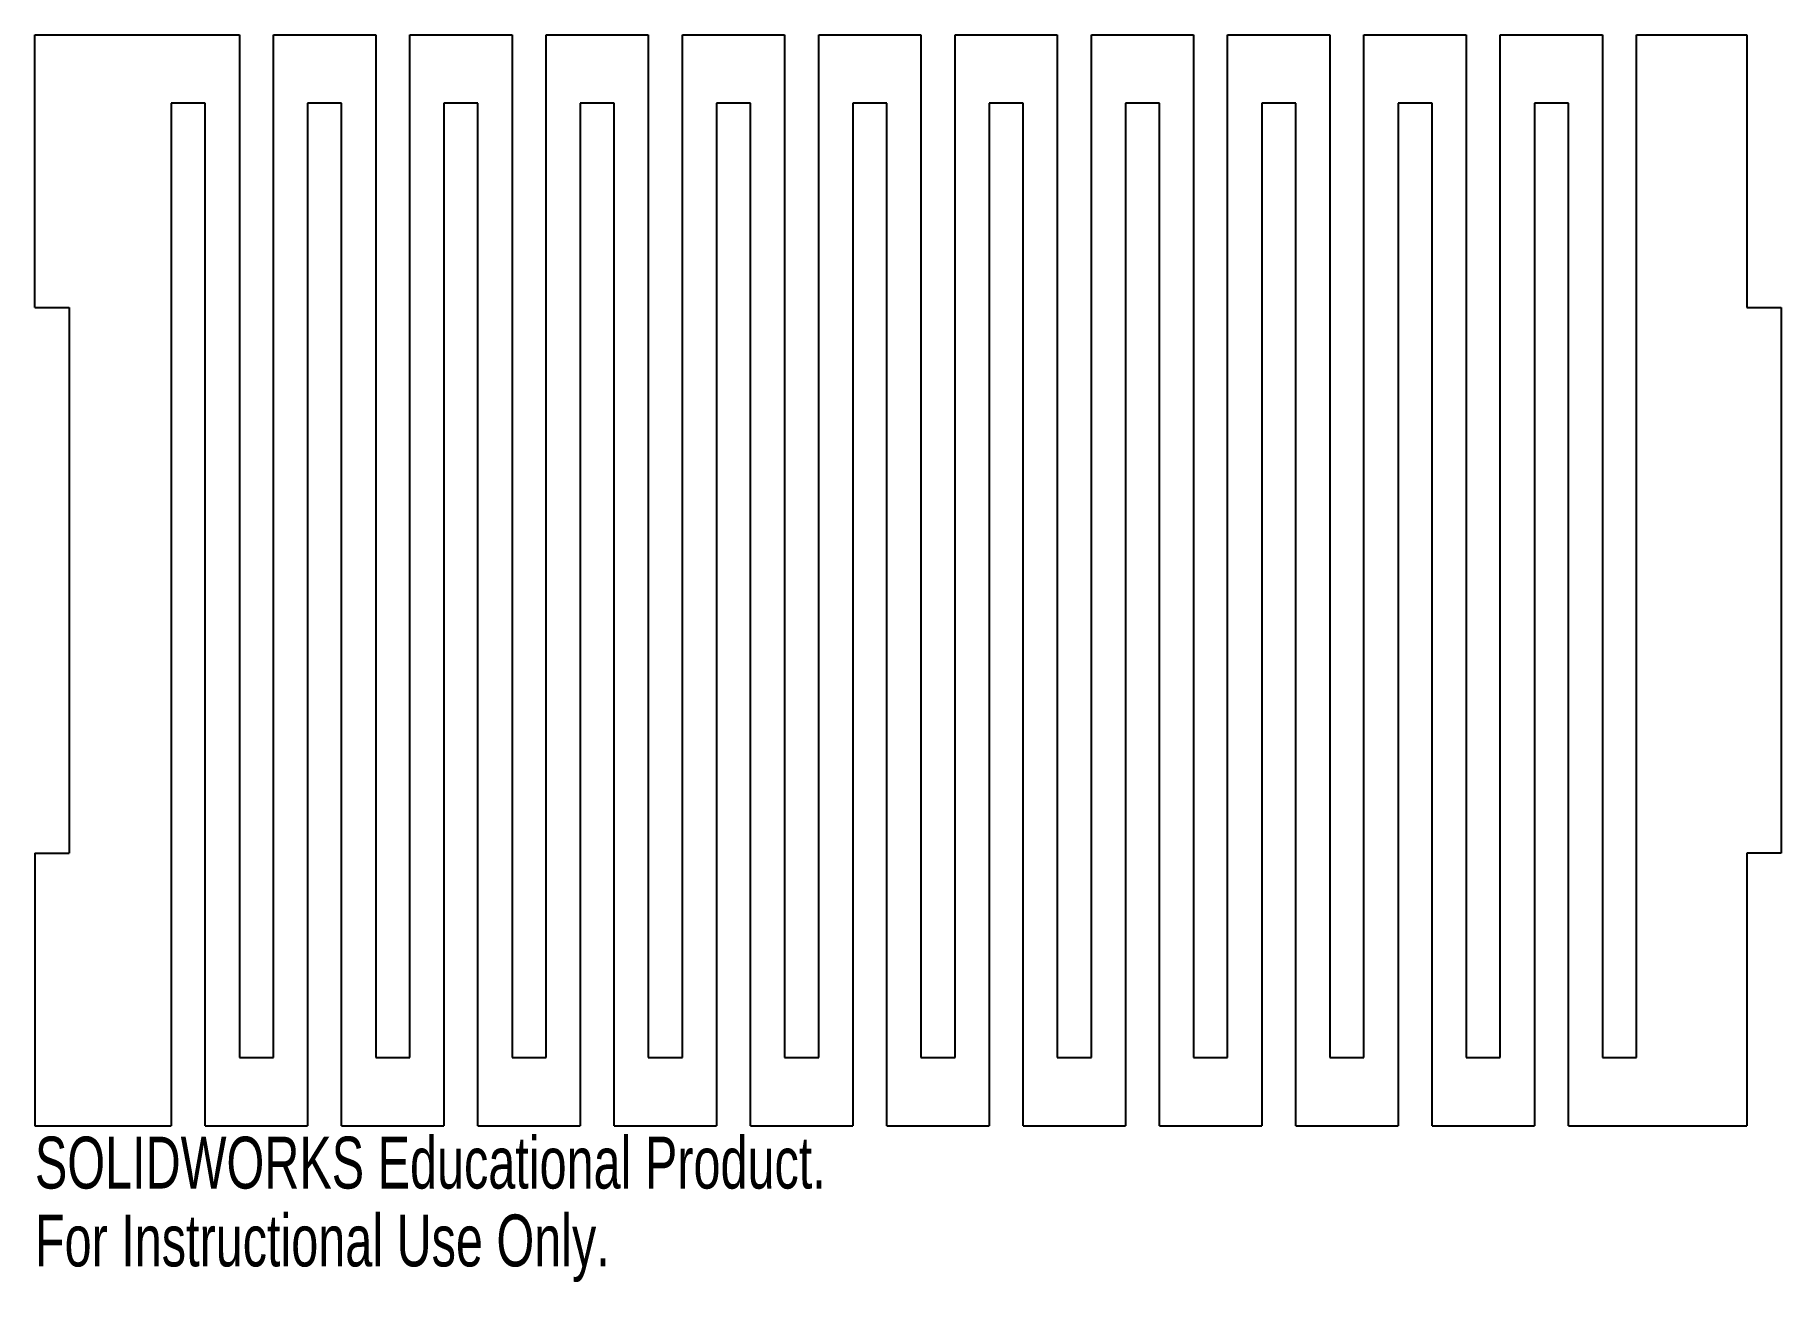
# Model space of a CAD drawing. Header units: inches. Extents: x 0 to 6.41, y -0.57 to 4.
import ezdxf

# ---------------------------------------------------------------- set-up
doc = ezdxf.new("R2010")
doc.units = ezdxf.units.IN
doc.header["$MEASUREMENT"] = 0
doc.styles.add('SLDTEXTSTYLE0', font='TXT', dxfattribs={"width": 0.7})

msp = doc.modelspace()

# ---------------------------------------------------------------- linework, layer by layer
at = {"color": 7, "linetype": 'Continuous', "lineweight": 25}
for p, q in [((0, 3), (0, 4)), ((0, 4), (0.75, 4)), ((0.75, 4), (0.75, 0.25)), ((0.875, 4), (1.25, 4)), ((0.875, 0.25), (0.875, 4)), ((1.25, 4), (1.25, 0.25)), ((1.375, 0.25), (1.375, 4)), ((1.375, 4), (1.75, 4)), ((1.75, 4), (1.75, 0.25)), ((1.875, 0.25), (1.875, 4)), ((1.875, 4), (2.25, 4)), ((2.25, 4), (2.25, 0.25)), ((2.375, 0.25), (2.375, 4)), ((2.375, 4), (2.75, 4)), ((2.75, 4), (2.75, 0.25)), ((2.875, 0.25), (2.875, 4)), ((2.875, 4), (3.25, 4)), ((3.25, 4), (3.25, 0.25)), ((3.375, 0.25), (3.375, 4)), ((3.375, 4), (3.75, 4)), ((3.75, 4), (3.75, 0.25)), ((3.875, 0.25), (3.875, 4)), ((3.875, 4), (4.25, 4)), ((4.25, 4), (4.25, 0.25)), ((4.375, 0.25), (4.375, 4)), ((4.375, 4), (4.75, 4)), ((4.75, 4), (4.75, 0.25)), ((4.875, 0.25), (4.875, 4)), ((4.875, 4), (5.25, 4)), ((5.25, 4), (5.25, 0.25)), ((5.375, 0.25), (5.375, 4)), ((5.375, 4), (5.75, 4)), ((5.75, 4), (5.75, 0.25)), ((5.875, 0.25), (5.875, 4)), ((5.875, 4), (6.28, 4)), ((6.28, 4), (6.28, 3)), ((0.625, 3.75), (0.5, 3.75)), ((0.5, 3.75), (0.5, 0)), ((0.625, 0), (0.625, 3.75)), ((1.125, 3.75), (1, 3.75)), ((1, 3.75), (1, 0)), ((1.125, 0), (1.125, 3.75)), ((1.625, 3.75), (1.5, 3.75)), ((1.5, 3.75), (1.5, 0)), ((1.625, 0), (1.625, 3.75)), ((2.125, 3.75), (2, 3.75)), ((2, 3.75), (2, 0)), ((2.125, 0), (2.125, 3.75)), ((2.625, 3.75), (2.5, 3.75)), ((2.5, 3.75), (2.5, 0)), ((2.625, 0), (2.625, 3.75)), ((3.125, 3.75), (3, 3.75)), ((3, 3.75), (3, 0)), ((3.125, 0), (3.125, 3.75)), ((3.625, 3.75), (3.5, 3.75)), ((3.5, 3.75), (3.5, 0)), ((3.625, 0), (3.625, 3.75)), ((4.125, 3.75), (4, 3.75)), ((4, 3.75), (4, 0)), ((4.125, 0), (4.125, 3.75)), ((4.625, 3.75), (4.5, 3.75)), ((4.5, 3.75), (4.5, 0)), ((4.625, 0), (4.625, 3.75)), ((5.125, 3.75), (5, 3.75)), ((5, 3.75), (5, 0)), ((5.125, 0), (5.125, 3.75)), ((5.625, 3.75), (5.5, 3.75)), ((5.5, 3.75), (5.5, 0)), ((5.625, 0), (5.625, 3.75)), ((0, 3), (0.125, 3)), ((0.125, 3), (0.125, 1)), ((6.28, 3), (6.405, 3)), ((6.405, 3), (6.405, 1)), ((0, 1), (0, 0)), ((0, 1), (0.125, 1)), ((6.405, 1), (6.28, 1)), ((6.28, 1), (6.28, 0)), ((0.75, 0.25), (0.875, 0.25)), ((1.25, 0.25), (1.375, 0.25)), ((1.75, 0.25), (1.875, 0.25)), ((2.25, 0.25), (2.375, 0.25)), ((2.75, 0.25), (2.875, 0.25)), ((3.25, 0.25), (3.375, 0.25)), ((3.75, 0.25), (3.875, 0.25)), ((4.25, 0.25), (4.375, 0.25)), ((4.75, 0.25), (4.875, 0.25)), ((5.25, 0.25), (5.375, 0.25)), ((5.75, 0.25), (5.875, 0.25)), ((0, 0), (0.5, 0)), ((0.625, 0), (1, 0)), ((1.125, 0), (1.5, 0)), ((1.625, 0), (2, 0)), ((2.125, 0), (2.5, 0)), ((2.625, 0), (3, 0)), ((3.125, 0), (3.5, 0)), ((3.625, 0), (4, 0)), ((4.125, 0), (4.5, 0)), ((4.625, 0), (5, 0)), ((5.125, 0), (5.5, 0)), ((5.625, 0), (6.28, 0))]:
    msp.add_line(p, q, dxfattribs=at)

# ---------------------------------------------------------------- texts
at = {"color": 7, "linetype": 'Continuous', "char_height": 0.1903, "attachment_point": 1, "style": 'SLDTEXTSTYLE0'}
for s, insert in [('SOLIDWORKS Educational Product.', (0, -0.0401)), ('For Instructional Use Only.', (0, -0.3256))]:
    msp.add_mtext(s, dxfattribs=dict(at, insert=insert))

doc.saveas('drawing.dxf')
